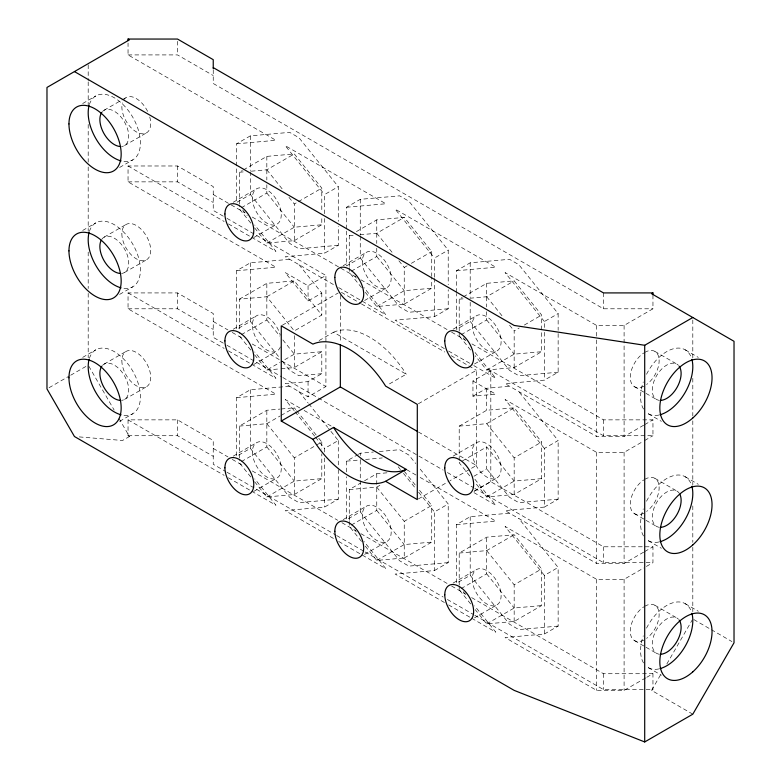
<?xml version="1.0" encoding="UTF-8"?>
<svg xmlns="http://www.w3.org/2000/svg" width="781" height="781" viewBox="0 0 781 781"><rect width="100%" height="100%" fill="white"/><g stroke="black" fill="none" stroke-linecap="round" stroke-linejoin="round"><path stroke-width="0.59" stroke-dasharray="3.9 2.93" d="M692.806 714.185L651.579 690.384L662.015 672.314M666.837 663.948L692.2 620.026M82.679 103.531L95.838 95.926M104.098 110.238L120.85 100.564M121.904 99.958L126.092 97.537M124.511 145.578L146.496 132.877M119.6 167.476L132.77 159.88M82.679 230.463L95.838 222.868M250.34 171.771L250.34 194.508L236.604 202.435L236.604 143.811L250.34 135.874L289.673 132.36L298.957 137.72L338.28 186.649L338.28 221.345M104.098 237.17L126.092 224.479M239.347 204.173L239.347 172.259L242.403 170.492M243.418 169.907L266.829 156.385L294.31 153.935L321.792 188.123L321.792 211.768M251.297 171.185L266.829 169.799L294.31 153.935M233.216 202.289L256.627 188.777M124.511 272.51L146.496 259.819M241.388 207.726L266.829 193.034L266.829 184.755M119.6 294.417L132.77 286.812M254.616 227.896L266.829 243.086L294.31 240.636L294.31 203.987L297.366 202.23M298.381 201.635L321.792 188.123M324.545 213.73L324.545 194.586L338.28 186.649M253.62 237.629L277.03 224.118M266.829 243.086L294.31 227.222L321.792 224.762L321.792 216.493M82.679 357.395L95.838 349.8M250.34 262.816L250.34 321.44L236.604 329.377L236.604 270.743L250.34 262.816L289.673 259.302M346.53 228.813L346.53 207.277L360.266 199.34L399.599 195.826L408.883 201.195L448.216 250.115L448.216 284.811M294.31 240.636L321.792 224.762M49.037 387.727L69.646 375.827M70.68 375.231L87.169 365.713M104.098 364.102L126.092 351.411M239.347 299.191L266.829 283.327L294.31 280.867L321.792 315.055L294.31 330.929L266.829 296.741L239.347 299.191L239.347 331.105M349.273 266.458L349.273 235.725L351.313 234.544M356.4 231.606L376.754 219.861L404.246 217.401L431.727 251.589L431.727 276.415M333.438 284.567L285.211 256.724L324.545 253.21L338.28 245.283L338.28 226.139M266.829 296.741L294.31 280.867M360.031 234.759L376.754 233.265L404.246 217.401M298.957 264.661L321.792 293.07L308.056 301.007L285.211 272.589L308.056 285.778L325.921 275.468L325.921 386.536L308.056 396.846L285.211 383.656L308.056 381.616L321.792 373.689L321.792 351.704L294.31 354.154L281.082 361.798M233.216 329.221L256.627 315.709M343.142 265.755L366.553 252.243M360.266 236.438L360.266 257.974L346.53 265.901L346.53 230.014M124.511 399.442L146.496 386.751M241.388 334.659L266.829 319.966L266.829 283.327M351.313 271.192L376.754 256.5L376.754 248.221M282.312 325.238L338.232 292.943M119.6 421.349L132.77 413.754M365.313 292.309L376.754 306.552L404.246 304.102L404.246 267.453L407.291 265.696M411.362 263.343L431.727 251.589M434.47 277.196L434.47 258.052L448.216 250.115M253.62 364.571L277.03 351.05M364.571 300.509L386.966 287.584M118.985 418.45L129.421 436.52L122.549 440.484L78.061 436.813M254.616 354.828L266.829 370.018L280.067 362.384M376.754 306.552L404.246 290.688L431.727 288.228L431.727 277.597M319.107 340.555L333.536 332.228L406.247 374.206L387.698 384.916M250.34 389.748L250.34 448.372L236.604 456.309L236.604 397.685L250.34 389.748L289.673 386.234M456.455 292.279L456.455 270.743L470.201 262.806L509.524 259.302L518.809 264.661L558.142 313.581L558.142 330.334M281.17 368.739L294.31 367.568L321.792 351.704M404.246 304.102L431.727 288.228M239.347 458.047L239.347 426.123L266.829 410.259L279.979 409.088M459.208 331.105L459.208 299.191L462.254 297.424M463.279 296.839L486.69 283.327L514.171 280.867L541.653 315.055L541.653 351.704L514.171 367.568L486.69 370.018L475.238 355.775M444.418 348.638L395.137 320.19L434.47 316.676L448.216 308.749L448.216 289.605M239.347 426.123L266.829 423.673L280.067 416.029M281.082 415.443L294.31 407.809L295.843 409.703M469.957 298.225L486.69 296.731L514.171 280.867M233.216 456.163L256.627 442.642M453.078 329.221L476.488 315.709M470.201 302.296L470.201 321.44L456.455 329.377L456.455 293.48M241.388 461.591L266.829 446.908L266.829 410.259M470.66 350.073L459.208 335.83L486.69 319.966L486.69 311.687M254.616 481.76L266.829 496.96L294.31 494.5L294.31 457.861L315.69 445.521M316.705 444.936L321.792 441.997L317.213 436.296M514.171 367.568L514.171 330.919L519.258 327.981M524.344 325.042L541.653 315.055M324.545 452.043L324.545 448.45L338.28 440.523L328.45 428.291M544.396 327.503L544.396 321.518L558.142 313.581M253.62 491.503L277.03 477.982M474.497 363.975L496.892 351.05M418.352 403.777L476.381 370.272L476.381 465.466L450.002 480.696M266.829 496.96L294.31 481.096L321.792 478.636L321.792 453.81M486.69 370.018L514.171 354.154L541.653 351.704M472.944 380.982L495.789 394.161L472.944 396.201L472.944 380.982L490.81 370.663L603.488 435.72L652.955 435.72L652.955 419.856L603.488 419.856L471.646 343.738M346.53 471.919L346.53 461.151L357.327 454.913M358.303 454.347L360.266 453.214L373.377 452.043M294.31 494.5L321.792 478.636M472.944 396.201L486.69 388.274L509.524 386.234M544.396 321.518L505.073 272.589L596.616 325.443L624.097 325.443L652.955 308.788L652.955 294.505M349.273 520.331L349.273 489.589L360.471 483.127M364.542 480.784L376.754 473.725L388.704 472.661M459.208 460.399L459.208 426.123L486.69 410.259L514.171 407.799L541.653 441.987L541.653 478.636L514.171 494.5L486.69 496.96L475.238 482.707M333.438 538.441L285.211 510.598L324.545 507.084L338.28 499.147L338.28 468.044M643.681 425.206L624.097 436.511L596.616 436.511L505.073 383.656L544.396 380.142L558.142 372.215L558.142 331.534M349.273 489.589L376.754 487.139L381.85 484.2M459.208 426.123L486.69 423.673L514.171 407.799M343.142 519.629L366.553 506.108M453.078 456.163L476.488 442.642M360.266 480.735L360.266 511.848L346.53 519.775L346.53 476.703M351.313 525.066L376.754 510.374L376.754 485.548M541.653 478.636L514.171 481.086L486.69 446.898L459.208 462.772L470.66 477.015M418.352 498.971L448.948 481.311M473.93 476.254L486.69 468.883L486.69 446.898M365.313 546.183L376.754 560.426L404.246 557.966L404.246 521.327L431.727 505.463L418.743 489.316M514.171 494.5L514.171 457.861L541.653 441.987M444.418 602.512L395.137 574.064L434.47 570.55L434.47 511.916L448.216 503.989L418.714 467.292M643.681 552.147L624.097 563.452L596.616 563.452L505.073 510.598L544.396 507.084L544.396 448.45L558.142 440.523L518.809 391.593M364.571 554.383L386.966 541.458M474.497 490.917L496.892 477.982M473.999 491.444L490.81 481.731L603.488 546.788L652.955 546.788L652.955 562.652L644.706 567.416M376.754 560.426L404.246 544.562L431.727 542.102L431.727 505.463M486.69 496.96L514.171 481.086M470.201 516.68L470.201 575.314L456.455 583.241L456.455 524.617L470.201 516.68L509.524 513.166M404.246 557.966L431.727 542.102M644.706 424.61L652.955 419.856M544.396 448.45L505.073 399.53L596.616 452.375L624.097 452.375L643.681 441.07M644.706 440.484L652.955 435.72M459.208 584.979L459.208 553.065L486.69 537.191L514.171 534.741L541.653 568.929L541.653 605.568L514.171 621.442L486.69 623.892L475.238 609.649M434.47 570.55L448.216 562.613L448.216 503.989M544.396 507.084L558.142 499.147L558.142 440.523M459.208 553.065L486.69 550.605L514.171 534.741M453.078 583.095L476.488 569.574M470.66 603.947L459.208 589.704L486.69 573.84L486.69 537.191M514.171 621.442L514.171 584.793L541.653 568.929M645.741 677.888L624.097 690.384L596.616 690.384L505.073 637.53L544.396 634.016L544.396 575.392L558.142 567.455L518.809 518.525M474.497 617.849L496.892 604.924M486.69 623.892L514.171 608.028L541.653 605.568M644.706 551.552L652.955 546.788M544.396 575.392L505.073 526.462L596.616 579.317L624.097 579.317L643.681 568.012M544.396 634.016L558.142 626.079L558.142 567.455M646.775 677.293L652.955 673.72L652.955 689.594L651.579 690.384M236.604 143.811L275.927 140.297L128.045 54.914L128.045 43.014M239.347 172.259L244.131 171.83M346.53 207.277L385.863 203.763L285.211 145.656L324.545 194.586M349.273 235.725L354.057 235.296M338.28 245.283L298.957 248.788L289.673 243.428L250.34 194.508M236.604 270.743L275.927 267.229L128.045 181.856L128.045 165.982L177.512 165.982L213.242 186.61L213.242 210.411L225.875 217.704M456.455 270.743L495.789 267.229L395.137 209.123L434.47 258.052M459.208 299.191L463.982 298.762M448.216 308.749L408.883 312.263L399.599 306.894L360.266 257.974M266.829 370.018L279.979 368.847M321.792 373.689L298.957 375.729L289.673 370.37L282.859 361.896M236.604 397.685L275.927 394.171L128.045 308.788L128.045 292.924L177.512 292.924L213.242 313.552L213.242 337.343L225.894 344.655M558.142 372.215L518.809 375.729L509.524 370.37L470.201 321.44M281.17 408.98L294.31 407.809M379.341 451.516L399.599 449.7L408.883 455.059L415.687 463.533M346.53 461.151L360.832 459.872M365.596 459.443L382.28 457.949M338.28 499.147L298.957 502.661L289.673 497.302L250.34 448.372M558.142 499.147L518.809 502.661L509.524 497.302L486.69 468.883M456.455 524.617L495.789 521.103L419.251 476.918M448.216 562.613L408.883 566.127L399.599 560.768L360.266 511.848M558.142 626.079L518.809 629.593L509.524 624.234L470.201 575.314M128.045 54.914L177.512 54.914L213.242 75.542M128.045 181.856L177.512 181.856L213.242 202.474M128.045 308.788L177.512 308.788L213.242 329.416M213.242 69.88L213.242 83.479L603.488 308.788L652.955 308.788M129.421 436.52L128.045 435.72L128.045 419.856L177.512 419.856L213.242 440.484L213.242 464.285L225.894 471.587M128.045 435.72L177.512 435.72L213.242 456.348M474.809 488.369L603.488 562.652L652.955 562.652M471.646 597.602L603.488 673.72L652.955 673.72M474.809 615.301L603.488 689.594L652.955 689.594M685.162 349.8L698.321 357.395M654.908 351.411L676.902 364.102M634.504 386.751L644.979 392.794M646.024 393.399L656.489 399.442M648.23 413.745L661.4 421.349M213.242 194.547L230.112 204.29M231.166 204.895L244.883 212.813M252.263 217.079L339.803 267.619M340.858 268.225L355.628 276.747M360.9 279.793L447.386 329.728M451.603 332.169L465.32 340.077M685.162 476.732L698.321 484.327M226.929 218.319L325.921 275.468M128.045 165.982L224.167 221.482M228.394 223.922L250.574 236.731M251.638 237.336L275.927 251.365L254.752 225.016M338.681 287.593L385.863 314.831L363.926 287.545M448.606 351.06L472.72 364.981M473.774 365.586L495.789 378.297L474.614 351.958M341.404 292.338L360.383 303.301M361.437 303.907L444.75 352.006M451.076 355.658L476.381 370.272M654.908 478.343L676.902 491.034M634.504 513.683L644.979 519.726M646.024 520.331L656.489 526.374M648.23 540.686L661.4 548.282M418.382 431.981L476.381 465.466M213.242 321.479L227.984 329.992M232.191 332.423L243.779 339.11M252.204 343.972L325.921 386.536M685.162 603.664L698.321 611.269M226.949 345.261L281.795 376.93M282.849 377.535L417.855 455.479M418.909 456.094L443.169 470.094M447.386 472.534L473.755 487.754M128.045 292.924L224.167 348.414M228.394 350.854L250.574 363.663M251.638 364.278L275.927 378.297L254.752 351.958M473.989 492.645L495.789 505.239L474.467 478.714M693.831 619.577L710.319 629.095M711.354 629.691L731.963 641.591M654.908 605.275L676.902 617.976M299.894 408.004L285.211 399.53L294.291 410.816M304.082 410.425L332.394 426.768M406.676 469.654L418.206 476.312M634.504 640.615L644.979 646.668M646.024 647.273L656.489 653.316M648.23 667.618L661.4 675.214M213.242 448.421L228.003 456.944M232.221 459.374L243.828 466.072M252.263 470.943L337.695 520.273M341.912 522.704L355.628 530.621M360.9 533.667L447.386 583.602M451.603 586.033L465.32 593.95M226.949 472.202L335.586 534.917M336.64 535.532L364.063 551.357M365.118 551.972L443.169 597.035M447.386 599.466L473.755 614.686M128.045 419.856L224.167 475.356M228.394 477.796L250.574 490.595M251.638 491.21L275.927 505.239L254.752 478.89M338.681 541.467L385.863 568.705L363.926 541.418M448.606 604.933L470.621 617.644M471.675 618.249L495.789 632.171L474.614 605.822M486.69 296.731L503.481 317.633M509.593 325.228L514.171 330.919M486.69 319.966L514.171 354.154M463.26 337.841L465.535 340.662M376.754 233.265L393.556 254.157M398.896 260.805L404.246 267.453M376.754 256.5L404.246 290.688M486.69 423.673L514.171 457.861M354.847 276.259L356.361 278.134M266.829 169.799L283.62 190.691M288.97 197.339L294.31 203.987M361.496 287.564L349.273 272.364L349.273 267.639M266.829 193.034L294.31 227.222M242.647 209.962L247.186 215.615M250.799 223.141L239.347 208.898L239.347 205.354M486.69 550.605L514.171 584.793M404.246 471.275L415.687 485.518M486.69 573.84L514.171 608.028M398.164 466.755L400.438 469.576M403.465 473.345L415.56 488.398M418.587 492.167L434.47 511.916M266.829 319.966L279.813 336.113M282.859 339.911L294.31 354.154M250.34 321.44L279.842 358.137M463.26 591.715L465.535 594.536M376.754 487.139L404.246 521.327M298.957 391.593L308.026 402.889M308.788 403.826L327.698 427.344M250.799 350.083L239.347 335.83L239.347 332.286M296.604 410.65L316.451 435.349M376.754 510.374L404.246 544.562M295.042 411.763L314.714 436.218M315.465 437.165L324.545 448.45M354.847 530.123L356.361 532.007M266.829 423.673L294.31 457.861M361.496 541.428L349.273 526.238L349.273 521.513M266.829 446.908L294.31 481.096M250.799 477.015L239.347 462.772L239.347 459.228M88.8 366.162L114.163 410.084M692.806 319.946L692.806 358.84M692.806 378.287L692.806 415.98M692.806 420.842L692.806 485.265M692.806 505.932L692.806 542.395M692.806 547.266L692.806 611.689M624.097 325.443L624.097 436.511M624.097 452.375L624.097 563.452M624.097 579.317L624.097 690.384M603.488 292.914L603.488 308.788M603.488 419.856L603.488 435.72M603.488 546.788L603.488 562.652M603.488 673.72L603.488 689.594M596.616 325.443L596.616 338.72M596.616 339.93L596.616 436.511M596.616 452.375L596.616 563.452M596.616 579.317L596.616 690.384M544.396 332.286L544.396 380.142M490.81 370.663L490.81 481.731M486.69 283.327L486.69 306.962M486.69 388.274L486.69 410.259M470.201 262.806L470.201 297.512M459.208 332.286L459.208 335.83M459.208 586.16L459.208 589.704M434.47 278.387L434.47 316.676M376.754 219.861L376.754 243.496M376.754 473.725L376.754 484.366M360.266 199.34L360.266 235.237M360.266 453.214L360.266 455.606M360.266 460.39L360.266 479.534M340.34 295.345L340.34 342.342M338.28 440.523L338.28 466.843M324.545 218.514L324.545 253.21M324.545 458.027L324.545 507.084M321.792 293.07L321.792 315.055M321.792 441.997L321.792 449.085M308.056 285.778L308.056 301.007M308.056 381.616L308.056 396.846M294.31 335.654L294.31 367.568M266.829 156.385L266.829 180.03M250.34 135.874L250.34 170.58M177.512 41.315L177.512 54.914M177.512 165.982L177.512 181.856M177.512 292.924L177.512 308.788M177.512 419.856L177.512 435.72M88.194 64.862L88.194 80.658M88.194 81.878L88.194 104.976M88.194 124.423L88.194 162.106M88.194 166.968L88.194 231.401M88.194 252.068L88.194 288.531M88.194 293.392L88.194 357.825M149.757 117.023A20.404 11.783 60 0 1 137.046 132.282A20.404 11.783 60 0 1 122.353 102.858M123.798 99.665A20.404 11.783 60 0 1 147.96 112.161M101.813 239.298A20.404 11.783 60 0 1 124.511 248.954A20.404 11.783 60 0 1 121.514 273.438M89.405 358.342A36.922 21.321 60 0 1 132.77 371.112A36.922 21.321 60 0 1 122.148 415.062M102.487 365.401A20.404 11.783 60 0 1 124.94 376.657A20.404 11.783 60 0 1 121.514 400.37M89.405 231.401A36.922 21.321 60 0 1 132.77 244.18A36.922 21.321 60 0 1 122.148 288.121M89.405 104.469A36.922 21.321 60 0 1 132.77 117.248A36.922 21.321 60 0 1 122.148 161.189M102.487 111.527A20.404 11.783 60 0 1 124.94 122.793A20.404 11.783 60 0 1 121.514 146.496M644.706 479.349A20.404 11.783 -60 0 1 659.105 486.612A20.404 11.783 -60 0 1 646.59 511.448M643.769 513.185A20.404 11.783 -60 0 1 630.287 504.341A20.404 11.783 -60 0 1 643.769 479.934M644.706 606.29A20.404 11.783 -60 0 1 659.105 613.544A20.404 11.783 -60 0 1 646.59 638.38M643.769 640.117A20.404 11.783 -60 0 1 630.287 631.282A20.404 11.783 -60 0 1 643.769 606.866M644.706 352.416A20.404 11.783 -60 0 1 659.105 359.68A20.404 11.783 -60 0 1 646.59 384.506M643.769 386.244A20.404 11.783 -60 0 1 630.287 377.408A20.404 11.783 -60 0 1 643.769 352.992M659.486 527.302A20.404 11.783 -60 0 1 656.489 502.818A20.404 11.783 -60 0 1 679.187 493.162M646.522 374.294A36.922 21.321 -60 0 1 671.66 349.312A36.922 21.321 -60 0 1 691.595 358.333M658.852 415.053A36.922 21.321 -60 0 1 646.404 412.456M643.544 409.068A36.922 21.321 -60 0 1 643.28 381.948M659.486 400.36A20.404 11.783 -60 0 1 656.06 376.657A20.404 11.783 -60 0 1 678.513 365.391M646.522 501.226A36.922 21.321 -60 0 1 671.66 476.244A36.922 21.321 -60 0 1 691.595 485.274M658.852 541.994A36.922 21.321 -60 0 1 646.404 539.398M643.544 536A36.922 21.321 -60 0 1 643.28 508.88M646.522 628.158A36.922 21.321 -60 0 1 671.66 603.176A36.922 21.321 -60 0 1 691.595 612.206M658.852 668.927A36.922 21.321 -60 0 1 646.404 666.33M643.544 662.942A36.922 21.321 -60 0 1 643.28 635.822M659.486 654.234A20.404 11.783 -60 0 1 656.06 630.531A20.404 11.783 -60 0 1 678.513 619.265M280.389 346.901A20.404 11.783 60 0 1 258.286 341.863A20.404 11.783 60 0 1 258.081 315.085A20.404 11.783 60 0 1 280.301 335.186M333.536 332.228A77.729 44.878 60 0 1 406.247 374.206M121.865 233.812A20.404 11.783 60 0 0 143.509 260.737A20.404 11.783 60 0 0 143.509 231.879A20.404 11.783 60 0 0 121.865 233.812M121.865 360.754A20.404 11.783 60 0 0 143.509 387.679A20.404 11.783 60 0 0 143.509 358.821A20.404 11.783 60 0 0 121.865 360.754M252.4 451.984A20.404 11.783 60 0 0 274.043 478.909A20.404 11.783 60 0 0 274.043 450.051A20.404 11.783 60 0 0 252.4 451.984M252.4 198.11A20.404 11.783 60 0 0 274.043 225.035A20.404 11.783 60 0 0 274.043 196.177A20.404 11.783 60 0 0 252.4 198.11M362.335 261.586A20.404 11.783 60 0 0 383.969 288.501A20.404 11.783 60 0 0 383.969 259.643A20.404 11.783 60 0 0 362.335 261.586M472.261 325.052A20.404 11.783 60 0 0 493.904 351.967A20.404 11.783 60 0 0 493.904 323.119A20.404 11.783 60 0 0 472.261 325.052M472.261 578.916A20.404 11.783 60 0 0 493.904 605.841A20.404 11.783 60 0 0 493.904 576.983A20.404 11.783 60 0 0 472.261 578.916M362.335 515.45A20.404 11.783 60 0 0 383.969 542.375A20.404 11.783 60 0 0 383.969 513.517A20.404 11.783 60 0 0 362.335 515.45M472.261 451.984A20.404 11.783 60 0 0 493.904 478.909A20.404 11.783 60 0 0 493.904 450.051A20.404 11.783 60 0 0 472.261 451.984"/><path stroke-width="1.17" d="M281.258 421.047L312.917 439.322A77.729 44.878 60 0 0 385.629 481.301L417.298 499.586L417.298 404.382L385.629 386.107A77.729 44.878 60 0 0 312.917 344.118L281.258 325.843L281.258 421.047L340.34 386.927L417.327 431.376M312.917 439.322L333.536 427.422A77.729 44.878 60 0 0 406.247 469.401L385.629 481.301M652.955 294.505L652.955 292.914L651.579 293.715L734.023 341.307L734.023 642.783L692.806 714.185L644.706 741.95L514.171 690.384L74.459 436.52L46.977 388.918L46.977 87.443L129.421 39.841L128.045 39.05L128.045 40.641M74.459 71.579L514.171 325.443L644.706 345.28L692.806 317.506M128.045 39.05L177.512 39.05L213.242 59.678L213.242 68.748M652.955 292.914L603.488 292.914L213.242 67.605M333.536 427.422L406.247 469.401M644.706 345.28L644.706 741.95M340.34 344.753L340.34 386.927M120.401 273.457A20.404 11.783 60 0 1 104.098 260.727A20.404 11.783 60 0 1 101.227 240.245M121.065 414.799A36.922 21.321 60 0 1 89.083 359.416M120.401 400.399A20.404 11.783 60 0 1 103.668 386.888A20.404 11.783 60 0 1 101.813 366.23M121.065 287.857A36.922 21.321 60 0 1 89.083 232.474M121.065 160.925A36.922 21.321 60 0 1 89.083 105.542M120.401 146.525A20.404 11.783 60 0 1 103.668 133.024A20.404 11.783 60 0 1 101.813 112.357M679.773 494.109A20.404 11.783 -60 0 1 676.902 514.601A20.404 11.783 -60 0 1 660.599 527.331M691.917 359.406A36.922 21.321 -60 0 1 659.935 414.789M679.187 366.23A20.404 11.783 -60 0 1 677.332 386.888A20.404 11.783 -60 0 1 660.599 400.389M691.917 486.348A36.922 21.321 -60 0 1 659.935 541.731M691.917 613.28A36.922 21.321 -60 0 1 659.935 668.663M679.187 620.094A20.404 11.783 -60 0 1 677.332 640.762A20.404 11.783 -60 0 1 660.599 654.263M334.844 277.45A20.404 11.783 60 0 0 356.487 304.375A20.404 11.783 60 0 0 356.487 275.517A20.404 11.783 60 0 0 334.844 277.45M224.918 340.916A20.404 11.783 60 0 0 246.562 367.841A20.404 11.783 60 0 0 246.562 338.983A20.404 11.783 60 0 0 224.918 340.916M444.779 467.848A20.404 11.783 60 0 0 466.423 494.773A20.404 11.783 60 0 0 466.423 465.915A20.404 11.783 60 0 0 444.779 467.848M334.844 531.314A20.404 11.783 60 0 0 356.487 558.239A20.404 11.783 60 0 0 356.487 529.381A20.404 11.783 60 0 0 334.844 531.314M224.918 213.984A20.404 11.783 60 0 0 246.562 240.909A20.404 11.783 60 0 0 246.562 212.051A20.404 11.783 60 0 0 224.918 213.984M444.779 340.916A20.404 11.783 60 0 0 466.423 367.841A20.404 11.783 60 0 0 466.423 338.983A20.404 11.783 60 0 0 444.779 340.916M444.779 594.79A20.404 11.783 60 0 0 466.423 621.705A20.404 11.783 60 0 0 466.423 592.857A20.404 11.783 60 0 0 444.779 594.79M224.918 467.848A20.404 11.783 60 0 0 246.562 494.773A20.404 11.783 60 0 0 246.562 465.915A20.404 11.783 60 0 0 224.918 467.848M68.962 377.809A36.922 21.321 60 0 0 108.12 426.524A36.922 21.321 60 0 0 108.12 374.314A36.922 21.321 60 0 0 68.962 377.809M68.962 250.877A36.922 21.321 60 0 0 108.12 299.592A36.922 21.321 60 0 0 108.12 247.372A36.922 21.321 60 0 0 68.962 250.877M68.962 123.935A36.922 21.321 60 0 0 108.12 172.66A36.922 21.321 60 0 0 108.12 120.44A36.922 21.321 60 0 0 68.962 123.935M692.688 418.099A36.922 21.321 -60 0 0 704.394 360.9A36.922 21.321 -60 0 0 660.716 399.638A36.922 21.321 -60 0 0 692.688 418.099M692.688 545.031A36.922 21.321 -60 0 0 704.394 487.842A36.922 21.321 -60 0 0 660.716 526.57A36.922 21.321 -60 0 0 692.688 545.031M692.688 671.963A36.922 21.321 -60 0 0 704.394 614.774A36.922 21.321 -60 0 0 660.716 653.502A36.922 21.321 -60 0 0 692.688 671.963"/></g></svg>
